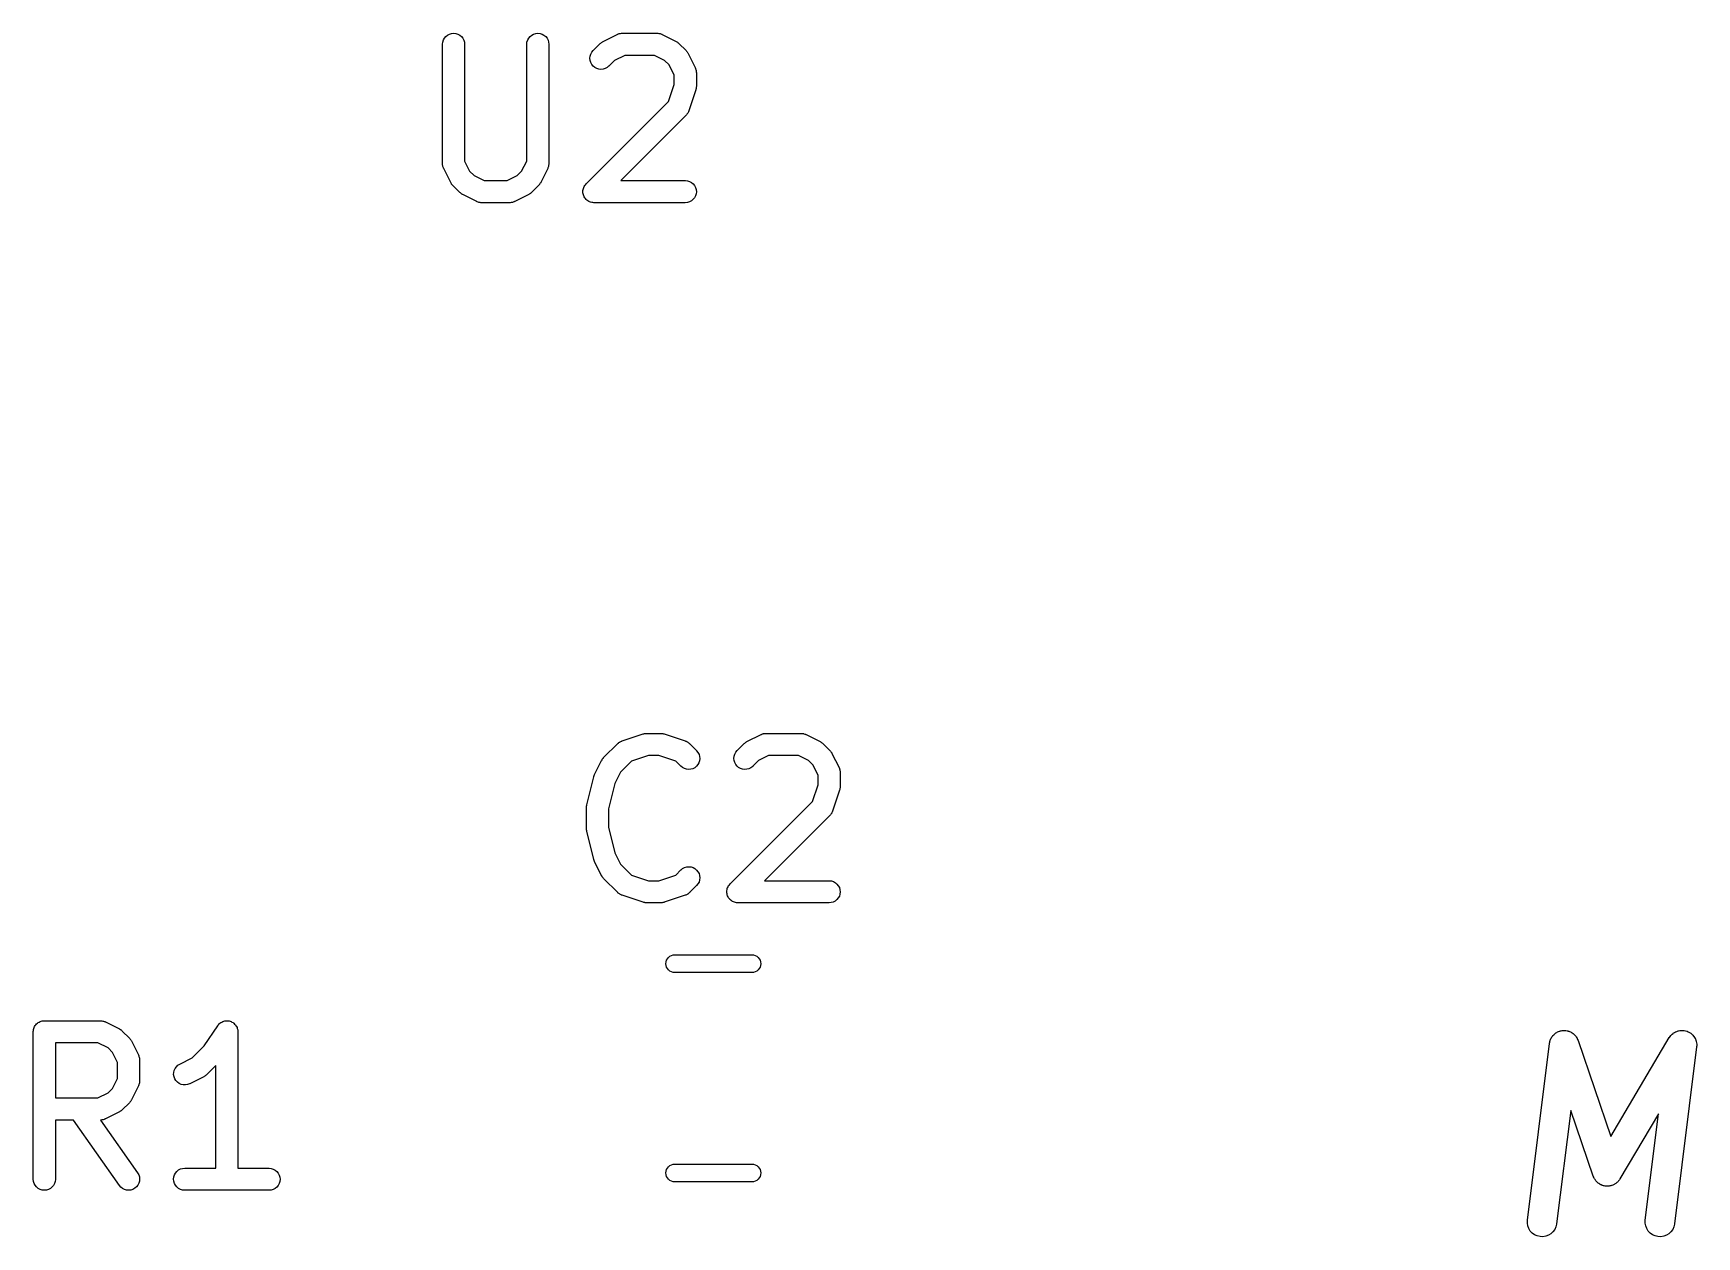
# Model space of a CAD drawing. Extents: x 156.4 to 200.3, y -120.7 to -71.6.
# Drawn here: x 178.19 to 189.47, y -89.84 to -81.68 of the extents above; entities that cross this region are included whole.
import ezdxf

# ---------------------------------------------------------------- set-up
doc = ezdxf.new("R2010")
doc.units = 0
doc.layers.add('BLACK', color=7, linetype='CONTINUOUS')

msp = doc.modelspace()

# ---------------------------------------------------------------- linework, layer by layer
at = {"layer": 'BLACK', "linetype": 'CONTINUOUS'}
for p, q in [((180.986, -81.6988), (180.997, -81.6896)), ((180.997, -81.6896), (181.01, -81.6828)), ((181.01, -81.6828), (181.024, -81.6787)), ((181.024, -81.6787), (181.039, -81.6774)), ((181.039, -81.6774), (181.053, -81.6789)), ((181.053, -81.6789), (181.067, -81.6832)), ((181.067, -81.6832), (181.08, -81.6902)), ((181.08, -81.6902), (181.091, -81.6995)), ((181.557, -81.6988), (181.568, -81.6896)), ((181.568, -81.6896), (181.581, -81.6828)), ((181.581, -81.6828), (181.595, -81.6787)), ((181.595, -81.6787), (181.61, -81.6774)), ((181.61, -81.6774), (181.625, -81.6789)), ((181.625, -81.6789), (181.639, -81.6832)), ((181.639, -81.6832), (181.651, -81.6902)), ((181.651, -81.6902), (181.663, -81.6995)), ((182.052, -81.7329), (182.147, -81.6853)), ((182.147, -81.6853), (182.148, -81.6848)), ((182.148, -81.6848), (182.15, -81.6841)), ((182.15, -81.6841), (182.152, -81.683)), ((182.152, -81.683), (182.157, -81.6816)), ((182.157, -81.6816), (182.162, -81.6798)), ((182.162, -81.6798), (182.164, -81.6794)), ((182.164, -81.6794), (182.166, -81.6788)), ((182.166, -81.6788), (182.171, -81.6783)), ((182.171, -81.6783), (182.177, -81.6775)), ((182.177, -81.6775), (182.179, -81.6776)), ((182.179, -81.6776), (182.181, -81.6774)), ((182.181, -81.6774), (182.419, -81.6774)), ((182.419, -81.6774), (182.42, -81.6774)), ((182.42, -81.6774), (182.422, -81.6776)), ((182.422, -81.6776), (182.424, -81.6776)), ((182.424, -81.6776), (182.43, -81.6784)), ((182.43, -81.6784), (182.435, -81.679)), ((182.435, -81.679), (182.437, -81.6797)), ((182.437, -81.6797), (182.439, -81.6801)), ((182.439, -81.6801), (182.444, -81.6819)), ((182.444, -81.6819), (182.449, -81.6834)), ((182.449, -81.6834), (182.451, -81.6845)), ((182.451, -81.6845), (182.453, -81.6853)), ((182.453, -81.6853), (182.548, -81.7329)), ((180.963, -81.7513), (180.965, -81.7368)), ((180.963, -81.7524), (180.963, -81.7513)), ((180.963, -82.5619), (180.963, -81.7524)), ((180.965, -81.7368), (180.969, -81.7228)), ((180.969, -81.7228), (180.976, -81.71)), ((180.976, -81.71), (180.986, -81.6988)), ((181.091, -81.6995), (181.101, -81.7109)), ((181.101, -81.7109), (181.107, -81.7238)), ((181.107, -81.7238), (181.112, -81.7378)), ((181.112, -81.7378), (181.113, -81.7524)), ((181.113, -81.7524), (181.113, -82.5442)), ((181.535, -81.7513), (181.536, -81.7368)), ((181.535, -81.7524), (181.535, -81.7513)), ((181.535, -82.5442), (181.535, -81.7524)), ((181.536, -81.7368), (181.541, -81.7228)), ((181.541, -81.7228), (181.548, -81.71)), ((181.548, -81.71), (181.557, -81.6988)), ((181.663, -81.6995), (181.672, -81.7109)), ((181.672, -81.7109), (181.679, -81.7238)), ((181.679, -81.7238), (181.683, -81.7378)), ((181.683, -81.7378), (181.685, -81.7524)), ((181.685, -81.7524), (181.685, -82.5619)), ((181.969, -81.8188), (181.976, -81.8059)), ((181.976, -81.8059), (181.985, -81.7946)), ((181.985, -81.7946), (182.033, -81.747)), ((182.033, -81.7462), (182.037, -81.7436)), ((182.033, -81.747), (182.033, -81.7462)), ((182.037, -81.7436), (182.04, -81.7407)), ((182.04, -81.7407), (182.042, -81.739)), ((182.042, -81.739), (182.045, -81.7371)), ((182.045, -81.7371), (182.049, -81.7352)), ((182.049, -81.7352), (182.052, -81.7329)), ((182.548, -81.7329), (182.549, -81.7334)), ((182.549, -81.7334), (182.552, -81.7357)), ((182.552, -81.7357), (182.556, -81.7377)), ((182.556, -81.7377), (182.558, -81.7397)), ((182.558, -81.7397), (182.561, -81.7414)), ((182.561, -81.7414), (182.564, -81.7443)), ((182.564, -81.7443), (182.567, -81.747)), ((182.567, -81.747), (182.615, -81.7946)), ((182.615, -81.7946), (182.616, -81.7953)), ((182.616, -81.7953), (182.618, -81.7986)), ((182.618, -81.7986), (182.621, -81.8017)), ((182.621, -81.8017), (182.623, -81.8043)), ((182.623, -81.8043), (182.625, -81.8068)), ((182.625, -81.8068), (182.627, -81.8105)), ((181.963, -81.8474), (181.965, -81.8328)), ((181.964, -81.8619), (181.963, -81.8474)), ((181.969, -81.876), (181.964, -81.8619)), ((181.965, -81.8328), (181.969, -81.8188)), ((181.975, -81.8889), (181.969, -81.876)), ((181.985, -81.9003), (181.975, -81.8889)), ((181.996, -81.9097), (181.985, -81.9003)), ((182.009, -81.9167), (181.996, -81.9097)), ((182.023, -81.921), (182.009, -81.9167)), ((182.037, -81.9226), (182.023, -81.921)), ((182.052, -81.9213), (182.037, -81.9226)), ((182.066, -81.9173), (182.052, -81.9213)), ((182.079, -81.9105), (182.066, -81.9173)), ((182.09, -81.9014), (182.079, -81.9105)), ((182.091, -81.9007), (182.09, -81.9014)), ((182.13, -81.8616), (182.091, -81.9007)), ((182.199, -81.8274), (182.13, -81.8616)), ((182.401, -81.8274), (182.199, -81.8274)), ((182.47, -81.8616), (182.401, -81.8274)), ((182.5, -81.892), (182.47, -81.8616)), ((182.535, -81.9606), (182.5, -81.892)), ((182.627, -81.8105), (182.629, -81.8141)), ((182.629, -81.8141), (182.677, -81.9093)), ((182.677, -81.9093), (182.677, -81.9103)), ((182.677, -81.9103), (182.678, -81.9123)), ((182.678, -81.9123), (182.679, -81.9143)), ((182.679, -81.9143), (182.68, -81.9192)), ((182.68, -81.9192), (182.682, -81.924)), ((182.496, -82.1404), (182.535, -82.0259)), ((182.535, -82.0259), (182.535, -81.9606)), ((182.682, -81.924), (182.682, -81.9262)), ((182.682, -81.9262), (182.683, -81.9283)), ((182.683, -81.9283), (182.684, -81.9334)), ((182.684, -81.9334), (182.684, -81.9385)), ((182.684, -81.9385), (182.684, -81.9407)), ((182.684, -81.9407), (182.685, -81.9429)), ((182.685, -81.9429), (182.685, -82.0381)), ((181.937, -82.6993), (182.496, -82.1404)), ((182.681, -82.0618), (182.633, -82.2047)), ((182.682, -82.0577), (182.681, -82.0618)), ((182.683, -82.0537), (182.682, -82.0577)), ((182.684, -82.0475), (182.683, -82.0506)), ((182.683, -82.0506), (182.683, -82.0537)), ((182.685, -82.0391), (182.684, -82.0433)), ((182.684, -82.0433), (182.684, -82.0475)), ((182.685, -82.0381), (182.685, -82.0391)), ((182.615, -82.234), (182.172, -82.6774)), ((182.616, -82.2323), (182.615, -82.234)), ((182.618, -82.2308), (182.616, -82.2323)), ((182.621, -82.2266), (182.618, -82.2308)), ((182.624, -82.2227), (182.621, -82.2266)), ((182.625, -82.2207), (182.624, -82.2227)), ((182.627, -82.2189), (182.625, -82.2207)), ((182.629, -82.2143), (182.627, -82.2189)), ((182.631, -82.2098), (182.629, -82.2143)), ((182.632, -82.2077), (182.631, -82.2098)), ((182.633, -82.2057), (182.632, -82.2077)), ((182.633, -82.2047), (182.633, -82.2057)), ((180.963, -82.5641), (180.963, -82.5619)), ((180.963, -82.5663), (180.963, -82.5641)), ((180.964, -82.5714), (180.963, -82.5663)), ((180.965, -82.5765), (180.964, -82.5714)), ((180.965, -82.5786), (180.965, -82.5765)), ((180.966, -82.5808), (180.965, -82.5786)), ((180.967, -82.5856), (180.966, -82.5808)), ((180.969, -82.5905), (180.967, -82.5856)), ((180.97, -82.5924), (180.969, -82.5905)), ((180.971, -82.5945), (180.97, -82.5924)), ((180.971, -82.5954), (180.971, -82.5945)), ((181.019, -82.6907), (180.971, -82.5954)), ((181.113, -82.5442), (181.147, -82.6127)), ((181.5, -82.6127), (181.535, -82.5442)), ((181.677, -82.5954), (181.629, -82.6907)), ((181.678, -82.5914), (181.677, -82.5934)), ((181.677, -82.5934), (181.677, -82.5954)), ((181.68, -82.5866), (181.678, -82.5914)), ((181.682, -82.5818), (181.68, -82.5866)), ((181.683, -82.5775), (181.682, -82.5796)), ((181.682, -82.5796), (181.682, -82.5818)), ((181.684, -82.5674), (181.683, -82.5724)), ((181.683, -82.5724), (181.683, -82.5775)), ((181.685, -82.563), (181.684, -82.5651)), ((181.684, -82.5651), (181.684, -82.5674)), ((181.685, -82.5619), (181.685, -82.563)), ((181.021, -82.6943), (181.019, -82.6907)), ((181.023, -82.698), (181.021, -82.6943)), ((181.025, -82.7004), (181.023, -82.698)), ((181.026, -82.7031), (181.025, -82.7004)), ((181.029, -82.7061), (181.026, -82.7031)), ((181.032, -82.7094), (181.029, -82.7061)), ((181.033, -82.7102), (181.032, -82.7094)), ((181.08, -82.7578), (181.033, -82.7102)), ((181.147, -82.6127), (181.178, -82.6431)), ((181.178, -82.6431), (181.246, -82.6774)), ((181.246, -82.6774), (181.401, -82.6774)), ((181.401, -82.6774), (181.47, -82.6431)), ((181.47, -82.6431), (181.5, -82.6127)), ((181.615, -82.7102), (181.567, -82.7578)), ((181.618, -82.7069), (181.615, -82.7102)), ((181.621, -82.7039), (181.618, -82.7069)), ((181.622, -82.7013), (181.621, -82.7039)), ((181.624, -82.6989), (181.622, -82.7013)), ((181.626, -82.6952), (181.624, -82.6989)), ((181.629, -82.6916), (181.626, -82.6952)), ((181.629, -82.6907), (181.629, -82.6916)), ((181.925, -82.717), (181.928, -82.7107)), ((181.928, -82.7104), (181.933, -82.7049)), ((181.928, -82.7106), (181.928, -82.7104)), ((181.928, -82.7107), (181.928, -82.7106)), ((181.933, -82.7049), (181.937, -82.6993)), ((182.172, -82.6774), (182.61, -82.6774)), ((182.61, -82.6774), (182.611, -82.6774)), ((182.611, -82.6774), (182.625, -82.679)), ((182.625, -82.679), (182.639, -82.6834)), ((182.639, -82.6834), (182.652, -82.6905)), ((182.652, -82.6905), (182.663, -82.6999)), ((182.663, -82.6999), (182.672, -82.7113)), ((182.672, -82.7113), (182.679, -82.7243)), ((181.084, -82.7605), (181.08, -82.7578)), ((181.087, -82.7634), (181.084, -82.7605)), ((181.089, -82.7651), (181.087, -82.7634)), ((181.092, -82.7671), (181.089, -82.7651)), ((181.095, -82.7691), (181.092, -82.7671)), ((181.099, -82.7714), (181.095, -82.7691)), ((181.1, -82.7718), (181.099, -82.7714)), ((181.195, -82.8195), (181.1, -82.7718)), ((181.197, -82.8203), (181.195, -82.8195)), ((181.199, -82.8213), (181.197, -82.8203)), ((181.204, -82.8229), (181.199, -82.8213)), ((181.209, -82.8247), (181.204, -82.8229)), ((181.443, -82.8232), (181.438, -82.825)), ((181.448, -82.8217), (181.443, -82.8232)), ((181.45, -82.8207), (181.448, -82.8217)), ((181.452, -82.8199), (181.45, -82.8207)), ((181.453, -82.8195), (181.452, -82.8199)), ((181.548, -82.7718), (181.453, -82.8195)), ((181.551, -82.7696), (181.548, -82.7718)), ((181.555, -82.7677), (181.551, -82.7696)), ((181.558, -82.7657), (181.555, -82.7677)), ((181.56, -82.7641), (181.558, -82.7657)), ((181.563, -82.7612), (181.56, -82.7641)), ((181.567, -82.7585), (181.563, -82.7612)), ((181.567, -82.7578), (181.567, -82.7585)), ((181.915, -82.7519), (181.916, -82.7448)), ((181.915, -82.752), (181.915, -82.7519)), ((181.915, -82.7521), (181.915, -82.752)), ((181.916, -82.7593), (181.915, -82.7521)), ((181.916, -82.7448), (181.917, -82.7376)), ((181.917, -82.7664), (181.916, -82.7593)), ((181.917, -82.7373), (181.919, -82.7304)), ((181.917, -82.7374), (181.917, -82.7373)), ((181.917, -82.7376), (181.917, -82.7374)), ((181.917, -82.7666), (181.917, -82.7664)), ((181.917, -82.7667), (181.917, -82.7666)), ((181.919, -82.7736), (181.917, -82.7667)), ((181.919, -82.7304), (181.921, -82.7236)), ((181.921, -82.7805), (181.919, -82.7736)), ((181.921, -82.7233), (181.925, -82.717)), ((181.921, -82.7234), (181.921, -82.7233)), ((181.921, -82.7236), (181.921, -82.7234)), ((181.921, -82.7806), (181.921, -82.7805)), ((181.921, -82.7807), (181.921, -82.7806)), ((181.924, -82.7873), (181.921, -82.7807)), ((181.928, -82.7934), (181.924, -82.7873)), ((181.928, -82.7935), (181.928, -82.7934)), ((181.928, -82.7937), (181.928, -82.7935)), ((181.932, -82.7993), (181.928, -82.7937)), ((181.937, -82.8049), (181.932, -82.7993)), ((181.937, -82.805), (181.937, -82.8049)), ((181.937, -82.8049), (181.937, -82.8049)), ((181.943, -82.8096), (181.937, -82.805)), ((181.948, -82.8143), (181.943, -82.8096)), ((181.948, -82.8144), (181.948, -82.8143)), ((181.948, -82.8143), (181.948, -82.8143)), ((181.955, -82.8179), (181.948, -82.8144)), ((181.961, -82.8213), (181.955, -82.8179)), ((181.961, -82.8214), (181.961, -82.8213)), ((181.968, -82.8236), (181.961, -82.8214)), ((181.961, -82.8214), (181.961, -82.8214)), ((181.975, -82.8257), (181.968, -82.8236)), ((182.638, -82.8217), (182.624, -82.826)), ((182.651, -82.8148), (182.638, -82.8217)), ((182.662, -82.8056), (182.651, -82.8148)), ((182.672, -82.7943), (182.662, -82.8056)), ((182.679, -82.7814), (182.672, -82.7943)), ((182.679, -82.7243), (182.683, -82.7383)), ((182.683, -82.7675), (182.679, -82.7814)), ((182.683, -82.7383), (182.685, -82.7529)), ((182.685, -82.7529), (182.683, -82.7675)), ((181.211, -82.8251), (181.209, -82.8247)), ((181.213, -82.8257), (181.211, -82.8251)), ((181.218, -82.8263), (181.213, -82.8257)), ((181.223, -82.8272), (181.218, -82.8263)), ((181.225, -82.8271), (181.223, -82.8272)), ((181.228, -82.8274), (181.225, -82.8271)), ((181.229, -82.8274), (181.228, -82.8274)), ((181.419, -82.8274), (181.229, -82.8274)), ((181.421, -82.8272), (181.419, -82.8274)), ((181.423, -82.8273), (181.421, -82.8272)), ((181.429, -82.8265), (181.423, -82.8273)), ((181.434, -82.826), (181.429, -82.8265)), ((181.436, -82.8253), (181.434, -82.826)), ((181.438, -82.825), (181.436, -82.8253)), ((181.975, -82.8258), (181.975, -82.8257)), ((181.982, -82.8266), (181.975, -82.8258)), ((181.975, -82.8258), (181.975, -82.8258)), ((181.989, -82.8274), (181.982, -82.8266)), ((181.99, -82.8274), (181.989, -82.8274)), ((182.61, -82.8274), (181.99, -82.8274)), ((181.99, -82.8274), (181.99, -82.8274)), ((181.99, -82.8274), (181.99, -82.8274)), ((181.99, -82.8274), (181.99, -82.8274)), ((182.624, -82.826), (182.61, -82.8274)), ((182.181, -86.4788), (182.324, -86.4312)), ((182.324, -86.4312), (182.325, -86.4309)), ((182.325, -86.4309), (182.329, -86.43)), ((182.329, -86.43), (182.333, -86.4288)), ((182.333, -86.4288), (182.336, -86.4285)), ((182.336, -86.4285), (182.339, -86.4279)), ((182.339, -86.4279), (182.343, -86.4278)), ((182.343, -86.4278), (182.348, -86.4274)), ((182.348, -86.4274), (182.443, -86.4274)), ((182.443, -86.4274), (182.444, -86.4274)), ((182.444, -86.4274), (182.448, -86.4279)), ((182.448, -86.4279), (182.452, -86.428)), ((182.452, -86.428), (182.455, -86.4287)), ((182.455, -86.4287), (182.458, -86.429)), ((182.458, -86.429), (182.462, -86.4303)), ((182.462, -86.4303), (182.467, -86.4312)), ((182.467, -86.4312), (182.609, -86.4788)), ((183.028, -86.4829), (183.124, -86.4353)), ((183.124, -86.4353), (183.125, -86.4348)), ((183.125, -86.4348), (183.127, -86.4341)), ((183.127, -86.4341), (183.129, -86.433)), ((183.129, -86.433), (183.133, -86.4316)), ((183.133, -86.4316), (183.138, -86.4298)), ((183.138, -86.4298), (183.14, -86.4294)), ((183.14, -86.4294), (183.143, -86.4288)), ((183.143, -86.4288), (183.148, -86.4283)), ((183.148, -86.4283), (183.153, -86.4275)), ((183.153, -86.4275), (183.155, -86.4276)), ((183.155, -86.4276), (183.157, -86.4274)), ((183.157, -86.4274), (183.395, -86.4274)), ((183.395, -86.4274), (183.396, -86.4274)), ((183.396, -86.4274), (183.398, -86.4276)), ((183.398, -86.4276), (183.401, -86.4276)), ((183.401, -86.4276), (183.406, -86.4284)), ((183.406, -86.4284), (183.411, -86.429)), ((183.411, -86.429), (183.413, -86.4297)), ((183.413, -86.4297), (183.415, -86.4301)), ((183.415, -86.4301), (183.42, -86.4319)), ((183.42, -86.4319), (183.425, -86.4334)), ((183.425, -86.4334), (183.427, -86.4345)), ((183.427, -86.4345), (183.429, -86.4353)), ((183.429, -86.4353), (183.524, -86.4829)), ((182.056, -86.5922), (182.152, -86.497)), ((182.152, -86.4962), (182.154, -86.4949)), ((182.152, -86.497), (182.152, -86.4962)), ((182.154, -86.4949), (182.156, -86.4933)), ((182.156, -86.4933), (182.16, -86.4903)), ((182.16, -86.4903), (182.164, -86.4871)), ((182.164, -86.4871), (182.166, -86.4861)), ((182.166, -86.4861), (182.168, -86.4848)), ((182.168, -86.4848), (182.172, -86.4827)), ((182.172, -86.4827), (182.177, -86.4804)), ((182.177, -86.4804), (182.179, -86.4797)), ((182.179, -86.4797), (182.181, -86.4788)), ((182.609, -86.4788), (182.61, -86.4792)), ((182.61, -86.4792), (182.612, -86.4801)), ((182.612, -86.4801), (182.615, -86.4808)), ((182.615, -86.4808), (182.619, -86.4832)), ((182.619, -86.4832), (182.624, -86.4853)), ((182.624, -86.4853), (182.625, -86.4866)), ((182.625, -86.4866), (182.627, -86.4877)), ((182.627, -86.4877), (182.631, -86.4909)), ((182.631, -86.4909), (182.636, -86.4939)), ((182.636, -86.4939), (182.637, -86.4956)), ((182.637, -86.4956), (182.639, -86.497)), ((182.639, -86.497), (182.686, -86.5446)), ((182.686, -86.5446), (182.687, -86.5453)), ((182.687, -86.5453), (182.696, -86.5568)), ((182.952, -86.5559), (182.961, -86.5446)), ((182.961, -86.5446), (183.009, -86.497)), ((183.009, -86.497), (183.01, -86.4962)), ((183.01, -86.4962), (183.013, -86.4936)), ((183.013, -86.4936), (183.016, -86.4907)), ((183.016, -86.4907), (183.019, -86.489)), ((183.019, -86.489), (183.021, -86.4871)), ((183.021, -86.4871), (183.025, -86.4852)), ((183.025, -86.4852), (183.028, -86.4829)), ((183.524, -86.4829), (183.525, -86.4834)), ((183.525, -86.4834), (183.528, -86.4857)), ((183.528, -86.4857), (183.532, -86.4877)), ((183.532, -86.4877), (183.535, -86.4897)), ((183.535, -86.4897), (183.537, -86.4914)), ((183.537, -86.4914), (183.54, -86.4943)), ((183.54, -86.4943), (183.544, -86.497)), ((183.544, -86.497), (183.591, -86.5446)), ((183.591, -86.5446), (183.592, -86.5453)), ((183.592, -86.5453), (183.594, -86.5486)), ((181.995, -86.7069), (182.042, -86.6117)), ((182.042, -86.6117), (182.043, -86.6108)), ((182.043, -86.6108), (182.045, -86.6072)), ((182.045, -86.6072), (182.047, -86.6035)), ((182.047, -86.6035), (182.049, -86.6011)), ((182.049, -86.6011), (182.051, -86.5985)), ((182.051, -86.5985), (182.054, -86.5955)), ((182.054, -86.5955), (182.056, -86.5922)), ((182.245, -86.6156), (182.171, -86.6897)), ((182.36, -86.5774), (182.245, -86.6156)), ((182.431, -86.5774), (182.36, -86.5774)), ((182.545, -86.6156), (182.431, -86.5774)), ((182.58, -86.6507), (182.545, -86.6156)), ((182.592, -86.6599), (182.58, -86.6507)), ((182.605, -86.6669), (182.592, -86.6599)), ((182.675, -86.6602), (182.662, -86.6671)), ((182.686, -86.651), (182.675, -86.6602)), ((182.695, -86.6398), (182.686, -86.651)), ((182.702, -86.6269), (182.695, -86.6398)), ((182.696, -86.5568), (182.703, -86.5698)), ((182.707, -86.613), (182.702, -86.6269)), ((182.703, -86.5698), (182.707, -86.5838)), ((182.707, -86.5838), (182.708, -86.5984)), ((182.708, -86.5984), (182.707, -86.613)), ((182.939, -86.5974), (182.941, -86.5828)), ((182.941, -86.6119), (182.939, -86.5974)), ((182.941, -86.5828), (182.945, -86.5688)), ((182.945, -86.626), (182.941, -86.6119)), ((182.945, -86.5688), (182.952, -86.5559)), ((182.952, -86.6389), (182.945, -86.626)), ((182.961, -86.6503), (182.952, -86.6389)), ((182.972, -86.6597), (182.961, -86.6503)), ((182.985, -86.6667), (182.972, -86.6597)), ((183.055, -86.6605), (183.042, -86.6673)), ((183.067, -86.6514), (183.055, -86.6605)), ((183.106, -86.6116), (183.067, -86.6507)), ((183.067, -86.6507), (183.067, -86.6514)), ((183.175, -86.5774), (183.106, -86.6116)), ((183.378, -86.5774), (183.175, -86.5774)), ((183.446, -86.6116), (183.378, -86.5774)), ((183.476, -86.642), (183.446, -86.6116)), ((183.511, -86.7106), (183.476, -86.642)), ((183.594, -86.5486), (183.597, -86.5517)), ((183.597, -86.5517), (183.599, -86.5543)), ((183.599, -86.5543), (183.601, -86.5568)), ((183.601, -86.5568), (183.603, -86.5605)), ((183.603, -86.5605), (183.605, -86.5641)), ((183.605, -86.5641), (183.653, -86.6593)), ((183.653, -86.6593), (183.653, -86.6603)), ((183.653, -86.6603), (183.654, -86.6623)), ((181.942, -86.9128), (181.989, -86.7223)), ((181.989, -86.7213), (181.99, -86.7209)), ((181.989, -86.7223), (181.989, -86.7213)), ((181.99, -86.7206), (181.992, -86.7141)), ((181.99, -86.7209), (181.99, -86.7206)), ((181.992, -86.7141), (181.995, -86.7076)), ((181.995, -86.7073), (181.995, -86.7069)), ((181.995, -86.7076), (181.995, -86.7073)), ((182.133, -86.7667), (182.089, -86.9402)), ((182.171, -86.6897), (182.133, -86.7667)), ((182.619, -86.6711), (182.605, -86.6669)), ((182.633, -86.6726), (182.619, -86.6711)), ((182.648, -86.6712), (182.633, -86.6726)), ((182.662, -86.6671), (182.648, -86.6712)), ((182.999, -86.671), (182.985, -86.6667)), ((183.013, -86.6726), (182.999, -86.671)), ((183.028, -86.6713), (183.013, -86.6726)), ((183.042, -86.6673), (183.028, -86.6713)), ((183.511, -86.7759), (183.511, -86.7106)), ((183.654, -86.6623), (183.655, -86.6643)), ((183.655, -86.6643), (183.657, -86.6692)), ((183.657, -86.6692), (183.658, -86.674)), ((183.658, -86.674), (183.659, -86.6762)), ((183.659, -86.6762), (183.659, -86.6783)), ((183.659, -86.6783), (183.66, -86.6834)), ((183.66, -86.6834), (183.661, -86.6885)), ((183.661, -86.6885), (183.66, -86.6907)), ((183.66, -86.6907), (183.661, -86.6929)), ((183.661, -86.6929), (183.661, -86.7881)), ((183.473, -86.8904), (183.511, -86.7759)), ((183.657, -86.8118), (183.609, -86.9547)), ((183.658, -86.8077), (183.657, -86.8118)), ((183.659, -86.8037), (183.658, -86.8077)), ((183.66, -86.7975), (183.659, -86.8006)), ((183.659, -86.8006), (183.659, -86.8037)), ((183.661, -86.7891), (183.66, -86.7933)), ((183.66, -86.7933), (183.66, -86.7975)), ((183.661, -86.7881), (183.661, -86.7891)), ((181.939, -86.9272), (181.94, -86.9213)), ((181.939, -86.9286), (181.939, -86.9272)), ((181.939, -86.9299), (181.939, -86.9286)), ((181.939, -86.931), (181.939, -86.9299)), ((181.939, -87.0738), (181.939, -86.931)), ((181.94, -86.9213), (181.941, -86.9154)), ((181.941, -86.9141), (181.942, -86.9128)), ((181.941, -86.9154), (181.941, -86.9141)), ((182.089, -86.9402), (182.089, -87.0646)), ((182.914, -87.4493), (183.473, -86.8904)), ((183.591, -86.984), (183.148, -87.4274)), ((183.593, -86.9823), (183.591, -86.984)), ((183.594, -86.9808), (183.593, -86.9823)), ((183.597, -86.9766), (183.594, -86.9808)), ((183.6, -86.9727), (183.597, -86.9766)), ((183.601, -86.9707), (183.6, -86.9727)), ((183.603, -86.9689), (183.601, -86.9707)), ((183.605, -86.9643), (183.603, -86.9689)), ((183.607, -86.9598), (183.605, -86.9643)), ((183.608, -86.9577), (183.607, -86.9598)), ((183.609, -86.9557), (183.608, -86.9577)), ((183.609, -86.9547), (183.609, -86.9557)), ((181.939, -87.0751), (181.939, -87.0738)), ((181.939, -87.0765), (181.939, -87.0751)), ((181.94, -87.0824), (181.939, -87.0765)), ((181.941, -87.0884), (181.94, -87.0824)), ((181.941, -87.0897), (181.941, -87.0884)), ((181.941, -87.091), (181.941, -87.0897)), ((181.942, -87.092), (181.941, -87.091)), ((181.989, -87.2825), (181.942, -87.092)), ((182.089, -87.0646), (182.133, -87.2381)), ((181.989, -87.2828), (181.989, -87.2825)), ((181.989, -87.2831), (181.989, -87.2828)), ((181.992, -87.2896), (181.989, -87.2831)), ((181.994, -87.2963), (181.992, -87.2896)), ((181.994, -87.2966), (181.994, -87.2963)), ((181.994, -87.2969), (181.994, -87.2966)), ((181.995, -87.2978), (181.994, -87.2969)), ((182.042, -87.3931), (181.995, -87.2978)), ((182.133, -87.2381), (182.171, -87.3151)), ((182.171, -87.3151), (182.245, -87.3892)), ((182.592, -87.3442), (182.605, -87.3375)), ((182.605, -87.3375), (182.62, -87.3334)), ((182.62, -87.3334), (182.634, -87.3321)), ((182.634, -87.3321), (182.649, -87.3337)), ((182.649, -87.3337), (182.663, -87.3381)), ((182.663, -87.3381), (182.675, -87.3451)), ((182.045, -87.3966), (182.042, -87.3931)), ((182.047, -87.4004), (182.045, -87.3966)), ((182.049, -87.4028), (182.047, -87.4004)), ((182.05, -87.4055), (182.049, -87.4028)), ((182.053, -87.4085), (182.05, -87.4055)), ((182.056, -87.4118), (182.053, -87.4085)), ((182.056, -87.4126), (182.056, -87.4118)), ((182.152, -87.5078), (182.056, -87.4126)), ((182.245, -87.3892), (182.36, -87.4274)), ((182.36, -87.4274), (182.431, -87.4274)), ((182.431, -87.4274), (182.545, -87.3892)), ((182.545, -87.3892), (182.58, -87.3541)), ((182.58, -87.3541), (182.581, -87.3534)), ((182.581, -87.3534), (182.592, -87.3442)), ((182.675, -87.3451), (182.687, -87.3545)), ((182.696, -87.4489), (182.686, -87.4602)), ((182.687, -87.3545), (182.696, -87.3659)), ((182.696, -87.3659), (182.703, -87.3788)), ((182.703, -87.436), (182.696, -87.4489)), ((182.703, -87.3788), (182.707, -87.3928)), ((182.707, -87.422), (182.703, -87.436)), ((182.707, -87.3928), (182.708, -87.4074)), ((182.708, -87.4074), (182.707, -87.422)), ((182.909, -87.4549), (182.914, -87.4493)), ((183.148, -87.4274), (183.586, -87.4274)), ((183.586, -87.4274), (183.587, -87.4274)), ((183.587, -87.4274), (183.601, -87.429)), ((183.601, -87.429), (183.615, -87.4334)), ((183.615, -87.4334), (183.628, -87.4405)), ((183.628, -87.4405), (183.639, -87.4499)), ((183.639, -87.4499), (183.648, -87.4613)), ((182.153, -87.5092), (182.152, -87.5078)), ((182.155, -87.5108), (182.153, -87.5092)), ((182.159, -87.5138), (182.155, -87.5108)), ((182.163, -87.5171), (182.159, -87.5138)), ((182.165, -87.5181), (182.163, -87.5171)), ((182.167, -87.5194), (182.165, -87.5181)), ((182.171, -87.5216), (182.167, -87.5194)), ((182.176, -87.524), (182.171, -87.5216)), ((182.178, -87.5246), (182.176, -87.524)), ((182.18, -87.5256), (182.178, -87.5246)), ((182.181, -87.5259), (182.18, -87.5256)), ((182.324, -87.5735), (182.181, -87.5259)), ((182.609, -87.5259), (182.467, -87.5735)), ((182.611, -87.525), (182.609, -87.5259)), ((182.614, -87.5244), (182.611, -87.525)), ((182.618, -87.522), (182.614, -87.5244)), ((182.623, -87.52), (182.618, -87.522)), ((182.625, -87.5187), (182.623, -87.52)), ((182.627, -87.5177), (182.625, -87.5187)), ((182.631, -87.5145), (182.627, -87.5177)), ((182.635, -87.5115), (182.631, -87.5145)), ((182.636, -87.5099), (182.635, -87.5115)), ((182.638, -87.5085), (182.636, -87.5099)), ((182.639, -87.5078), (182.638, -87.5085)), ((182.686, -87.4602), (182.639, -87.5078)), ((182.892, -87.4948), (182.893, -87.4876)), ((182.892, -87.5019), (182.892, -87.4948)), ((182.892, -87.502), (182.892, -87.5019)), ((182.892, -87.5021), (182.892, -87.502)), ((182.892, -87.5093), (182.892, -87.5021)), ((182.893, -87.5164), (182.892, -87.5093)), ((182.893, -87.4873), (182.895, -87.4804)), ((182.893, -87.4874), (182.893, -87.4873)), ((182.893, -87.4876), (182.893, -87.4874)), ((182.893, -87.5166), (182.893, -87.5164)), ((182.893, -87.5167), (182.893, -87.5166)), ((182.895, -87.5236), (182.893, -87.5167)), ((182.895, -87.4804), (182.897, -87.4736)), ((182.897, -87.5305), (182.895, -87.5236)), ((182.897, -87.4734), (182.898, -87.4733)), ((182.897, -87.4736), (182.897, -87.4734)), ((182.897, -87.5306), (182.897, -87.5305)), ((182.897, -87.5307), (182.897, -87.5306)), ((182.901, -87.5373), (182.897, -87.5307)), ((182.898, -87.4733), (182.901, -87.467)), ((182.901, -87.467), (182.904, -87.4607)), ((182.904, -87.5434), (182.901, -87.5373)), ((182.904, -87.4604), (182.909, -87.4549)), ((182.904, -87.4606), (182.904, -87.4604)), ((182.904, -87.4607), (182.904, -87.4606)), ((182.904, -87.5435), (182.904, -87.5434)), ((182.904, -87.5437), (182.904, -87.5435)), ((182.909, -87.5493), (182.904, -87.5437)), ((182.913, -87.5549), (182.909, -87.5493)), ((182.913, -87.555), (182.913, -87.5549)), ((182.913, -87.5549), (182.913, -87.5549)), ((182.919, -87.5596), (182.913, -87.555)), ((182.924, -87.5643), (182.919, -87.5596)), ((183.639, -87.5556), (183.627, -87.5648)), ((183.648, -87.5443), (183.639, -87.5556)), ((183.648, -87.4613), (183.655, -87.4743)), ((183.655, -87.5314), (183.648, -87.5443)), ((183.655, -87.4743), (183.659, -87.4883)), ((183.659, -87.5175), (183.655, -87.5314)), ((183.659, -87.4883), (183.661, -87.5029)), ((183.661, -87.5029), (183.659, -87.5175)), ((182.328, -87.5745), (182.324, -87.5735)), ((182.332, -87.5757), (182.328, -87.5745)), ((182.335, -87.5761), (182.332, -87.5757)), ((182.338, -87.5768), (182.335, -87.5761)), ((182.342, -87.5769), (182.338, -87.5768)), ((182.347, -87.5774), (182.342, -87.5769)), ((182.348, -87.5774), (182.347, -87.5774)), ((182.443, -87.5774), (182.348, -87.5774)), ((182.447, -87.577), (182.443, -87.5774)), ((182.451, -87.5769), (182.447, -87.577)), ((182.454, -87.5763), (182.451, -87.5769)), ((182.457, -87.576), (182.454, -87.5763)), ((182.461, -87.5747), (182.457, -87.576)), ((182.466, -87.5739), (182.461, -87.5747)), ((182.467, -87.5735), (182.466, -87.5739)), ((182.925, -87.5644), (182.924, -87.5643)), ((182.924, -87.5643), (182.924, -87.5643)), ((182.931, -87.5679), (182.925, -87.5644)), ((182.937, -87.5713), (182.931, -87.5679)), ((182.937, -87.5714), (182.937, -87.5713)), ((182.944, -87.5736), (182.937, -87.5714)), ((182.937, -87.5714), (182.937, -87.5714)), ((182.951, -87.5757), (182.944, -87.5736)), ((182.951, -87.5758), (182.951, -87.5757)), ((182.958, -87.5766), (182.951, -87.5758)), ((182.951, -87.5758), (182.951, -87.5758)), ((182.966, -87.5774), (182.958, -87.5766)), ((182.967, -87.5774), (182.966, -87.5774)), ((182.966, -87.5774), (182.966, -87.5774)), ((182.966, -87.5774), (182.966, -87.5774)), ((182.966, -87.5774), (182.966, -87.5774)), ((183.586, -87.5774), (182.967, -87.5774)), ((183.6, -87.576), (183.586, -87.5774)), ((183.614, -87.5717), (183.6, -87.576)), ((183.627, -87.5648), (183.614, -87.5717)), ((182.478, -87.99), (182.48, -87.9782)), ((182.48, -88.0018), (182.478, -87.99)), ((182.48, -87.9782), (182.483, -87.9669)), ((182.483, -88.0131), (182.48, -88.0018)), ((182.483, -87.9669), (182.489, -87.9565)), ((182.489, -88.0235), (182.483, -88.0131)), ((182.489, -87.9565), (182.496, -87.9474)), ((182.496, -87.9474), (182.505, -87.9399)), ((182.505, -87.9399), (182.516, -87.9343)), ((182.516, -87.9343), (182.527, -87.9309)), ((182.527, -87.9309), (182.536, -87.93)), ((182.536, -87.93), (183.064, -87.93)), ((183.064, -87.93), (183.073, -87.9309)), ((183.073, -87.9309), (183.084, -87.9343)), ((183.084, -87.9343), (183.095, -87.9399)), ((183.095, -87.9399), (183.104, -87.9474)), ((183.104, -87.9474), (183.111, -87.9565)), ((183.111, -87.9565), (183.117, -87.9669)), ((183.117, -88.0131), (183.111, -88.0235)), ((183.117, -87.9669), (183.12, -87.9782)), ((183.12, -88.0018), (183.117, -88.0131)), ((183.12, -87.9782), (183.122, -87.99)), ((183.122, -87.99), (183.12, -88.0018)), ((182.496, -88.0326), (182.489, -88.0235)), ((182.505, -88.0401), (182.496, -88.0326)), ((182.516, -88.0457), (182.505, -88.0401)), ((182.527, -88.0491), (182.516, -88.0457)), ((182.536, -88.05), (182.527, -88.0491)), ((183.064, -88.05), (182.536, -88.05)), ((183.073, -88.0491), (183.064, -88.05)), ((183.084, -88.0457), (183.073, -88.0491)), ((183.095, -88.0401), (183.084, -88.0457)), ((183.104, -88.0326), (183.095, -88.0401)), ((183.111, -88.0235), (183.104, -88.0326)), ((178.187, -88.4513), (178.188, -88.4443)), ((178.187, -88.4518), (178.187, -88.4513)), ((178.187, -88.4519), (178.187, -88.4518)), ((178.187, -88.4524), (178.187, -88.4519)), ((178.187, -88.4519), (178.187, -88.4519)), ((178.187, -89.4524), (178.187, -88.4524)), ((178.188, -88.4373), (178.189, -88.437)), ((178.188, -88.4443), (178.188, -88.4373)), ((178.189, -88.4368), (178.191, -88.4301)), ((178.189, -88.437), (178.189, -88.4368)), ((178.191, -88.4301), (178.193, -88.4233)), ((178.193, -88.4228), (178.196, -88.4166)), ((178.193, -88.4231), (178.193, -88.4228)), ((178.193, -88.4233), (178.193, -88.4231)), ((178.196, -88.4166), (178.2, -88.4104)), ((178.2, -88.41), (178.205, -88.4046)), ((178.2, -88.4102), (178.2, -88.41)), ((178.2, -88.4104), (178.2, -88.4102)), ((178.205, -88.4046), (178.209, -88.3992)), ((178.209, -88.3988), (178.215, -88.3944)), ((178.209, -88.399), (178.209, -88.3988)), ((178.209, -88.3992), (178.209, -88.399)), ((178.215, -88.3944), (178.22, -88.3899)), ((178.22, -88.3899), (178.221, -88.3898)), ((178.221, -88.3896), (178.227, -88.3864)), ((178.221, -88.3898), (178.221, -88.3896)), ((178.227, -88.3864), (178.233, -88.383)), ((178.233, -88.383), (178.234, -88.383)), ((178.234, -88.3828), (178.241, -88.3808)), ((178.234, -88.383), (178.234, -88.3828)), ((178.241, -88.3808), (178.247, -88.3788)), ((178.247, -88.3788), (178.248, -88.3788)), ((178.248, -88.3787), (178.255, -88.3781)), ((178.248, -88.3788), (178.248, -88.3787)), ((178.255, -88.3781), (178.262, -88.3774)), ((178.262, -88.3774), (178.643, -88.3774)), ((178.643, -88.3774), (178.644, -88.3774)), ((178.644, -88.3774), (178.646, -88.3776)), ((178.646, -88.3776), (178.648, -88.3776)), ((178.648, -88.3776), (178.653, -88.3784)), ((178.653, -88.3784), (178.658, -88.379)), ((178.658, -88.379), (178.661, -88.3797)), ((178.661, -88.3797), (178.663, -88.3801)), ((178.663, -88.3801), (178.668, -88.3819)), ((178.668, -88.3819), (178.672, -88.3834)), ((178.672, -88.3834), (178.674, -88.3845)), ((178.674, -88.3845), (178.676, -88.3853)), ((178.676, -88.3853), (178.772, -88.4329)), ((178.772, -88.4329), (178.773, -88.4334)), ((178.773, -88.4334), (178.776, -88.4357)), ((178.776, -88.4357), (178.78, -88.4377)), ((178.78, -88.4377), (178.782, -88.4397)), ((178.782, -88.4397), (178.785, -88.4414)), ((178.785, -88.4414), (178.788, -88.4443)), ((178.788, -88.4443), (178.791, -88.447)), ((178.791, -88.447), (178.839, -88.4946)), ((179.346, -88.5475), (179.438, -88.4108)), ((179.438, -88.4099), (179.443, -88.4045)), ((179.438, -88.41), (179.438, -88.4099)), ((179.438, -88.4108), (179.438, -88.41)), ((179.438, -88.41), (179.438, -88.41)), ((179.438, -88.41), (179.438, -88.41)), ((179.443, -88.4045), (179.448, -88.3988)), ((179.448, -88.3987), (179.453, -88.3942)), ((179.448, -88.3988), (179.448, -88.3987)), ((179.448, -88.3988), (179.448, -88.3988)), ((179.453, -88.3942), (179.459, -88.3896)), ((179.459, -88.3896), (179.466, -88.3861)), ((179.459, -88.3896), (179.459, -88.3896)), ((179.459, -88.3896), (179.459, -88.3896)), ((179.466, -88.3861), (179.472, -88.3828)), ((179.472, -88.3828), (179.479, -88.3808)), ((179.472, -88.3828), (179.472, -88.3828)), ((179.472, -88.3828), (179.472, -88.3828)), ((179.479, -88.3808), (179.486, -88.3787)), ((179.486, -88.3787), (179.493, -88.3781)), ((179.486, -88.3787), (179.486, -88.3787)), ((179.486, -88.3787), (179.486, -88.3787)), ((179.493, -88.3781), (179.501, -88.3774)), ((179.501, -88.3774), (179.501, -88.3774)), ((179.501, -88.3774), (179.508, -88.3781)), ((179.501, -88.3774), (179.501, -88.3774)), ((179.508, -88.3781), (179.515, -88.3789)), ((179.515, -88.3789), (179.515, -88.3789)), ((179.515, -88.3789), (179.515, -88.3789)), ((179.515, -88.3789), (179.522, -88.3811)), ((179.522, -88.3811), (179.529, -88.3832)), ((179.529, -88.3832), (179.529, -88.3833)), ((179.529, -88.3833), (179.529, -88.3833)), ((179.529, -88.3833), (179.535, -88.3866)), ((179.535, -88.3866), (179.542, -88.3902)), ((179.542, -88.3902), (179.542, -88.3902)), ((179.542, -88.3902), (179.542, -88.3903)), ((179.542, -88.3903), (179.547, -88.3946)), ((179.547, -88.3946), (179.553, -88.3995)), ((179.553, -88.3995), (179.553, -88.3996)), ((179.553, -88.3996), (179.553, -88.3996)), ((179.553, -88.3996), (179.558, -88.4052)), ((179.558, -88.4052), (179.562, -88.4109)), ((179.562, -88.4109), (179.562, -88.4109)), ((179.562, -88.4109), (179.563, -88.411)), ((179.563, -88.411), (179.566, -88.4174)), ((179.566, -88.4174), (179.569, -88.4238)), ((179.569, -88.4238), (179.569, -88.4239)), ((179.569, -88.4239), (179.569, -88.4239)), ((179.569, -88.4239), (179.571, -88.4306)), ((179.571, -88.4306), (179.574, -88.4378)), ((179.574, -88.4378), (179.574, -88.4379)), ((179.574, -88.4379), (179.574, -88.4379)), ((179.574, -88.4379), (179.574, -88.4452)), ((179.574, -88.4452), (179.575, -88.4524)), ((179.575, -88.4524), (179.575, -89.3774)), ((188.506, -88.4672), (188.508, -88.4654)), ((188.508, -88.4654), (188.511, -88.4633)), ((188.511, -88.4633), (188.516, -88.4598)), ((188.516, -88.4598), (188.522, -88.456)), ((188.522, -88.456), (188.525, -88.4547)), ((188.525, -88.4547), (188.527, -88.453)), ((188.527, -88.453), (188.534, -88.4507)), ((188.534, -88.4507), (188.54, -88.448)), ((188.54, -88.448), (188.543, -88.4473)), ((188.543, -88.4473), (188.546, -88.4462)), ((188.546, -88.4462), (188.552, -88.4451)), ((188.552, -88.4451), (188.559, -88.4437)), ((188.559, -88.4437), (188.562, -88.4436)), ((188.562, -88.4436), (188.565, -88.4431)), ((188.565, -88.4431), (188.571, -88.4433)), ((188.571, -88.4433), (188.578, -88.4431)), ((188.578, -88.4431), (188.581, -88.4436)), ((188.581, -88.4436), (188.584, -88.4437)), ((188.584, -88.4437), (188.591, -88.4452)), ((188.591, -88.4452), (188.597, -88.4463)), ((188.597, -88.4463), (188.6, -88.4474)), ((188.6, -88.4474), (188.603, -88.4481)), ((188.603, -88.4481), (188.609, -88.4509)), ((188.609, -88.4509), (188.616, -88.4532)), ((188.616, -88.4532), (188.618, -88.4549)), ((188.618, -88.4549), (188.621, -88.4562)), ((188.621, -88.4562), (188.627, -88.4601)), ((188.627, -88.4601), (188.632, -88.4636)), ((188.632, -88.4636), (188.634, -88.4657)), ((188.634, -88.4657), (188.637, -88.4675)), ((189.304, -88.4693), (189.311, -88.4633)), ((189.311, -88.4628), (189.312, -88.4621)), ((189.311, -88.4633), (189.311, -88.4628)), ((189.312, -88.4621), (189.32, -88.4577)), ((189.32, -88.4577), (189.327, -88.453)), ((189.327, -88.453), (189.328, -88.4527)), ((189.328, -88.4527), (189.329, -88.4522)), ((189.329, -88.4522), (189.337, -88.4493)), ((189.337, -88.4493), (189.346, -88.4462)), ((189.346, -88.4462), (189.347, -88.4461)), ((189.347, -88.4457), (189.356, -88.4445)), ((189.347, -88.4461), (189.347, -88.4457)), ((189.356, -88.4445), (189.365, -88.4431)), ((189.365, -88.4431), (189.366, -88.4431)), ((189.366, -88.4431), (189.367, -88.443)), ((189.367, -88.443), (189.375, -88.4434)), ((189.375, -88.4434), (189.384, -88.4437)), ((189.384, -88.4437), (189.385, -88.4439)), ((189.385, -88.4439), (189.386, -88.444)), ((189.386, -88.444), (189.395, -88.4461)), ((189.395, -88.4461), (189.403, -88.4481)), ((189.403, -88.4481), (189.404, -88.4485)), ((189.404, -88.4485), (189.405, -88.4488)), ((189.405, -88.4488), (189.413, -88.4526)), ((189.413, -88.4526), (189.421, -88.4562)), ((189.421, -88.4562), (189.422, -88.4567)), ((189.422, -88.4567), (189.423, -88.4571)), ((189.423, -88.4571), (189.43, -88.4624)), ((189.43, -88.4624), (189.437, -88.4675)), ((178.337, -88.5274), (178.337, -88.9012)), ((178.625, -88.5274), (178.337, -88.5274)), ((178.694, -88.5616), (178.625, -88.5274)), ((178.724, -88.592), (178.694, -88.5616)), ((178.839, -88.4946), (178.839, -88.4953)), ((178.839, -88.4953), (178.842, -88.4986)), ((178.842, -88.4986), (178.845, -88.5017)), ((178.845, -88.5017), (178.847, -88.5043)), ((178.847, -88.5043), (178.849, -88.5068)), ((178.849, -88.5068), (178.851, -88.5105)), ((178.851, -88.5105), (178.853, -88.5141)), ((178.853, -88.5141), (178.9, -88.6093)), ((179.265, -88.6288), (179.346, -88.5475)), ((188.322, -89.7305), (188.472, -88.5305)), ((188.472, -88.5291), (188.474, -88.5226)), ((188.472, -88.5305), (188.472, -88.5291)), ((188.474, -88.5226), (188.475, -88.5161)), ((188.475, -88.5161), (188.476, -88.5131)), ((188.476, -88.5131), (188.477, -88.5101)), ((188.477, -88.5101), (188.48, -88.5041)), ((188.48, -88.5041), (188.482, -88.4979)), ((188.482, -88.4979), (188.484, -88.4952)), ((188.484, -88.4952), (188.485, -88.4924)), ((188.485, -88.4924), (188.489, -88.487)), ((188.489, -88.487), (188.492, -88.4814)), ((188.492, -88.4814), (188.495, -88.4791)), ((188.495, -88.4791), (188.496, -88.4766)), ((188.496, -88.4766), (188.501, -88.472)), ((188.501, -88.472), (188.506, -88.4672)), ((188.637, -88.4675), (188.642, -88.4724)), ((188.642, -88.4724), (188.646, -88.4769)), ((188.646, -88.4769), (188.648, -88.4795)), ((188.648, -88.4795), (188.65, -88.4817)), ((188.65, -88.4817), (188.654, -88.4874)), ((188.654, -88.4874), (188.658, -88.4928)), ((188.658, -88.4928), (188.659, -88.4956)), ((188.659, -88.4956), (188.661, -88.4983)), ((188.661, -88.4983), (188.663, -88.5045)), ((188.663, -88.5045), (188.666, -88.5105)), ((188.666, -88.5105), (188.889, -89.1623)), ((188.889, -89.1623), (189.285, -88.4919)), ((189.285, -88.4919), (189.286, -88.4907)), ((189.286, -88.4907), (189.291, -88.4837)), ((189.291, -88.4837), (189.296, -88.4766)), ((189.296, -88.4766), (189.297, -88.4759)), ((189.297, -88.4759), (189.298, -88.4752)), ((189.298, -88.4752), (189.304, -88.4693)), ((189.47, -88.5553), (189.32, -89.7553)), ((189.437, -88.4675), (189.438, -88.4682)), ((189.438, -88.4682), (189.438, -88.4688)), ((189.438, -88.4688), (189.444, -88.4753)), ((189.444, -88.4753), (189.45, -88.4817)), ((189.45, -88.4817), (189.451, -88.4825)), ((189.451, -88.4825), (189.452, -88.4833)), ((189.452, -88.4833), (189.456, -88.4908)), ((189.456, -88.4908), (189.461, -88.4983)), ((189.461, -88.4983), (189.461, -88.4992)), ((189.461, -88.4992), (189.462, -88.5)), ((189.462, -88.5), (189.465, -88.5082)), ((189.465, -88.5082), (189.468, -88.5165)), ((189.468, -88.5165), (189.468, -88.5175)), ((189.468, -88.5175), (189.468, -88.5183)), ((189.468, -88.5183), (189.47, -88.527)), ((189.47, -88.527), (189.471, -88.5358)), ((189.471, -88.5464), (189.47, -88.5553)), ((189.471, -88.5358), (189.471, -88.5367)), ((189.471, -88.5367), (189.471, -88.5376)), ((189.471, -88.5376), (189.471, -88.5464)), ((178.758, -88.6606), (178.724, -88.592)), ((178.758, -88.768), (178.758, -88.6606)), ((178.9, -88.6093), (178.901, -88.6103)), ((178.901, -88.6103), (178.902, -88.6123)), ((178.902, -88.6123), (178.903, -88.6143)), ((178.903, -88.6143), (178.904, -88.6192)), ((178.904, -88.6192), (178.906, -88.624)), ((178.906, -88.624), (178.906, -88.6262)), ((178.906, -88.6262), (178.907, -88.6283)), ((178.907, -88.6283), (178.907, -88.6334)), ((178.907, -88.6334), (178.908, -88.6385)), ((178.908, -88.6385), (178.908, -88.6407)), ((178.908, -88.6407), (178.908, -88.6429)), ((178.908, -88.6429), (178.908, -88.7857)), ((179.149, -88.7008), (179.158, -88.6889)), ((179.158, -88.6889), (179.168, -88.6788)), ((179.168, -88.6788), (179.181, -88.671)), ((179.181, -88.671), (179.265, -88.6288)), ((179.425, -88.6811), (179.363, -88.7435)), ((179.425, -89.3774), (179.425, -88.6811)), ((178.724, -88.8365), (178.758, -88.768)), ((178.907, -88.8013), (178.906, -88.8034)), ((178.906, -88.8034), (178.906, -88.8056)), ((178.908, -88.7912), (178.907, -88.7962)), ((178.907, -88.7962), (178.907, -88.8013)), ((178.908, -88.7857), (178.908, -88.7868)), ((178.908, -88.7868), (178.908, -88.789)), ((178.908, -88.789), (178.908, -88.7912)), ((179.139, -88.743), (179.14, -88.7284)), ((179.142, -88.7575), (179.139, -88.743)), ((179.14, -88.7284), (179.143, -88.7141)), ((179.147, -88.7712), (179.142, -88.7575)), ((179.143, -88.7141), (179.149, -88.7008)), ((179.155, -88.7836), (179.147, -88.7712)), ((179.165, -88.7943), (179.155, -88.7836)), ((179.177, -88.8029), (179.165, -88.7943)), ((179.19, -88.809), (179.177, -88.8029)), ((179.343, -88.7576), (179.248, -88.8052)), ((179.347, -88.7553), (179.343, -88.7576)), ((179.35, -88.7534), (179.347, -88.7553)), ((179.353, -88.7514), (179.35, -88.7534)), ((179.355, -88.7498), (179.353, -88.7514)), ((179.359, -88.7469), (179.355, -88.7498)), ((179.362, -88.7442), (179.359, -88.7469)), ((179.363, -88.7435), (179.362, -88.7442)), ((178.337, -88.9012), (178.625, -88.9012)), ((178.625, -88.9012), (178.694, -88.8669)), ((178.694, -88.8669), (178.724, -88.8365)), ((178.852, -88.9154), (178.85, -88.919)), ((178.853, -88.9145), (178.852, -88.9154)), ((178.9, -88.8193), (178.853, -88.9145)), ((178.901, -88.8172), (178.9, -88.8193)), ((178.902, -88.8153), (178.901, -88.8172)), ((178.904, -88.8104), (178.902, -88.8153)), ((178.906, -88.8056), (178.904, -88.8104)), ((179.204, -88.8124), (179.19, -88.809)), ((179.219, -88.813), (179.204, -88.8124)), ((179.233, -88.8107), (179.219, -88.813)), ((179.247, -88.8056), (179.233, -88.8107)), ((179.248, -88.8052), (179.247, -88.8056)), ((178.772, -88.9957), (178.676, -89.0433)), ((178.775, -88.9934), (178.772, -88.9957)), ((178.779, -88.9915), (178.775, -88.9934)), ((178.781, -88.9895), (178.779, -88.9915)), ((178.784, -88.9879), (178.781, -88.9895)), ((178.787, -88.985), (178.784, -88.9879)), ((178.79, -88.9823), (178.787, -88.985)), ((178.791, -88.9816), (178.79, -88.9823)), ((178.839, -88.934), (178.791, -88.9816)), ((178.841, -88.9307), (178.839, -88.934)), ((178.844, -88.9277), (178.841, -88.9307)), ((178.846, -88.9251), (178.844, -88.9277)), ((178.848, -88.9227), (178.846, -88.9251)), ((178.85, -88.919), (178.848, -88.9227)), ((188.617, -88.9853), (188.52, -89.7553)), ((188.769, -89.4323), (188.617, -88.9853)), ((189.212, -89.0078), (188.95, -89.4509)), ((189.122, -89.7305), (189.212, -89.0078)), ((178.461, -89.0512), (178.337, -89.0512)), ((178.337, -89.0512), (178.337, -89.4524)), ((178.772, -89.4954), (178.461, -89.0512)), ((178.645, -89.051), (178.644, -89.0511)), ((178.644, -89.0511), (178.895, -89.4094)), ((178.647, -89.0511), (178.645, -89.051)), ((178.652, -89.0503), (178.647, -89.0511)), ((178.657, -89.0498), (178.652, -89.0503)), ((178.66, -89.0491), (178.657, -89.0498)), ((178.662, -89.0488), (178.66, -89.0491)), ((178.667, -89.047), (178.662, -89.0488)), ((178.671, -89.0455), (178.667, -89.047)), ((178.673, -89.0445), (178.671, -89.0455)), ((178.675, -89.0437), (178.673, -89.0445)), ((178.676, -89.0433), (178.675, -89.0437)), ((182.489, -89.3765), (182.496, -89.3674)), ((182.496, -89.3674), (182.505, -89.3599)), ((182.505, -89.3599), (182.516, -89.3543)), ((182.516, -89.3543), (182.527, -89.3509)), ((182.527, -89.3509), (182.536, -89.35)), ((182.536, -89.35), (183.064, -89.35)), ((183.064, -89.35), (183.073, -89.3509)), ((183.073, -89.3509), (183.084, -89.3543)), ((183.084, -89.3543), (183.095, -89.3599)), ((183.095, -89.3599), (183.104, -89.3674)), ((183.104, -89.3674), (183.111, -89.3765)), ((178.188, -89.4669), (178.187, -89.4524)), ((178.193, -89.481), (178.188, -89.4669)), ((178.199, -89.4939), (178.193, -89.481)), ((178.331, -89.4819), (178.324, -89.4948)), ((178.335, -89.468), (178.331, -89.4819)), ((178.337, -89.4534), (178.335, -89.468)), ((178.337, -89.4524), (178.337, -89.4534)), ((178.895, -89.4094), (178.895, -89.4102)), ((178.895, -89.4102), (178.902, -89.4231)), ((178.903, -89.4802), (178.896, -89.4932)), ((178.902, -89.4231), (178.907, -89.4371)), ((178.907, -89.4662), (178.903, -89.4802)), ((178.907, -89.4371), (178.908, -89.4516)), ((178.908, -89.4516), (178.907, -89.4662)), ((179.139, -89.4519), (179.141, -89.4373)), ((179.141, -89.4664), (179.139, -89.4519)), ((179.141, -89.4373), (179.145, -89.4233)), ((179.145, -89.4805), (179.141, -89.4664)), ((179.145, -89.4233), (179.152, -89.4104)), ((179.152, -89.4934), (179.145, -89.4805)), ((179.152, -89.4104), (179.161, -89.3992)), ((179.161, -89.3992), (179.173, -89.3899)), ((179.173, -89.3899), (179.186, -89.383)), ((179.186, -89.383), (179.2, -89.3788)), ((179.2, -89.3788), (179.214, -89.3774)), ((179.214, -89.3774), (179.425, -89.3774)), ((179.575, -89.3774), (179.786, -89.3774)), ((179.786, -89.3774), (179.787, -89.3774)), ((179.787, -89.3774), (179.801, -89.379)), ((179.801, -89.379), (179.815, -89.3834)), ((179.815, -89.3834), (179.828, -89.3905)), ((179.828, -89.3905), (179.839, -89.3999)), ((179.839, -89.3999), (179.848, -89.4113)), ((179.848, -89.4113), (179.855, -89.4243)), ((179.855, -89.4814), (179.848, -89.4943)), ((179.855, -89.4243), (179.859, -89.4383)), ((179.859, -89.4675), (179.855, -89.4814)), ((179.859, -89.4383), (179.861, -89.4529)), ((179.861, -89.4529), (179.859, -89.4675)), ((182.478, -89.41), (182.48, -89.3982)), ((182.48, -89.4218), (182.478, -89.41)), ((182.48, -89.3982), (182.483, -89.3869)), ((182.483, -89.4331), (182.48, -89.4218)), ((182.483, -89.3869), (182.489, -89.3765)), ((182.489, -89.4435), (182.483, -89.4331)), ((182.496, -89.4526), (182.489, -89.4435)), ((182.505, -89.4601), (182.496, -89.4526)), ((182.516, -89.4657), (182.505, -89.4601)), ((182.527, -89.4691), (182.516, -89.4657)), ((182.536, -89.47), (182.527, -89.4691)), ((183.064, -89.47), (182.536, -89.47)), ((183.073, -89.4691), (183.064, -89.47)), ((183.084, -89.4657), (183.073, -89.4691)), ((183.095, -89.4601), (183.084, -89.4657)), ((183.104, -89.4526), (183.095, -89.4601)), ((183.111, -89.4435), (183.104, -89.4526)), ((183.111, -89.3765), (183.117, -89.3869)), ((183.117, -89.4331), (183.111, -89.4435)), ((183.117, -89.3869), (183.12, -89.3982)), ((183.12, -89.4218), (183.117, -89.4331)), ((183.12, -89.3982), (183.122, -89.41)), ((183.122, -89.41), (183.12, -89.4218)), ((188.772, -89.4375), (188.769, -89.4323)), ((188.774, -89.4429), (188.772, -89.4375)), ((188.776, -89.4464), (188.774, -89.4429)), ((188.778, -89.4501), (188.776, -89.4464)), ((188.781, -89.4547), (188.778, -89.4501)), ((188.784, -89.4596), (188.781, -89.4547)), ((188.787, -89.4626), (188.784, -89.4596)), ((188.789, -89.466), (188.787, -89.4626)), ((188.793, -89.4698), (188.789, -89.466)), ((188.797, -89.4741), (188.793, -89.4698)), ((188.8, -89.4765), (188.797, -89.4741)), ((188.803, -89.4793), (188.8, -89.4765)), ((188.808, -89.4823), (188.803, -89.4793)), ((188.923, -89.4807), (188.918, -89.4836)), ((188.926, -89.478), (188.923, -89.4807)), ((188.93, -89.4756), (188.926, -89.478)), ((188.933, -89.4715), (188.93, -89.4756)), ((188.938, -89.4677), (188.933, -89.4715)), ((188.94, -89.4644), (188.938, -89.4677)), ((188.943, -89.4615), (188.94, -89.4644)), ((188.946, -89.4567), (188.943, -89.4615)), ((188.949, -89.4521), (188.946, -89.4567)), ((188.95, -89.4509), (188.949, -89.4521)), ((178.209, -89.5052), (178.199, -89.4939)), ((178.22, -89.5146), (178.209, -89.5052)), ((178.233, -89.5215), (178.22, -89.5146)), ((178.247, -89.5258), (178.233, -89.5215)), ((178.261, -89.5274), (178.247, -89.5258)), ((178.276, -89.5261), (178.261, -89.5274)), ((178.29, -89.5219), (178.276, -89.5261)), ((178.303, -89.5151), (178.29, -89.5219)), ((178.314, -89.506), (178.303, -89.5151)), ((178.324, -89.4948), (178.314, -89.506)), ((178.781, -89.5065), (178.772, -89.4954)), ((178.793, -89.5156), (178.781, -89.5065)), ((178.806, -89.5222), (178.793, -89.5156)), ((178.82, -89.5262), (178.806, -89.5222)), ((178.835, -89.5274), (178.82, -89.5262)), ((178.849, -89.5257), (178.835, -89.5274)), ((178.863, -89.5212), (178.849, -89.5257)), ((178.876, -89.5141), (178.863, -89.5212)), ((178.887, -89.5047), (178.876, -89.5141)), ((178.896, -89.4932), (178.887, -89.5047)), ((179.161, -89.5049), (179.152, -89.4934)), ((179.172, -89.5143), (179.161, -89.5049)), ((179.185, -89.5213), (179.172, -89.5143)), ((179.199, -89.5257), (179.185, -89.5213)), ((179.213, -89.5274), (179.199, -89.5257)), ((179.214, -89.5274), (179.213, -89.5274)), ((179.786, -89.5274), (179.214, -89.5274)), ((179.8, -89.526), (179.786, -89.5274)), ((179.814, -89.5217), (179.8, -89.526)), ((179.827, -89.5148), (179.814, -89.5217)), ((179.839, -89.5056), (179.827, -89.5148)), ((179.848, -89.4943), (179.839, -89.5056)), ((188.813, -89.4857), (188.808, -89.4823)), ((188.816, -89.4875), (188.813, -89.4857)), ((188.82, -89.4896), (188.816, -89.4875)), ((188.825, -89.4916), (188.82, -89.4896)), ((188.83, -89.4941), (188.825, -89.4916)), ((188.834, -89.4951), (188.83, -89.4941)), ((188.838, -89.4965), (188.834, -89.4951)), ((188.844, -89.4975), (188.838, -89.4965)), ((188.849, -89.4989), (188.844, -89.4975)), ((188.853, -89.4991), (188.849, -89.4989)), ((188.857, -89.4998), (188.853, -89.4991)), ((188.863, -89.4996), (188.857, -89.4998)), ((188.869, -89.4999), (188.863, -89.4996)), ((188.873, -89.4993), (188.869, -89.4999)), ((188.877, -89.4992), (188.873, -89.4993)), ((188.882, -89.4979), (188.877, -89.4992)), ((188.888, -89.4971), (188.882, -89.4979)), ((188.892, -89.4958), (188.888, -89.4971)), ((188.896, -89.4949), (188.892, -89.4958)), ((188.901, -89.4925), (188.896, -89.4949)), ((188.906, -89.4906), (188.901, -89.4925)), ((188.91, -89.4886), (188.906, -89.4906)), ((188.914, -89.4869), (188.91, -89.4886)), ((188.918, -89.4836), (188.914, -89.4869)), ((188.322, -89.75), (188.322, -89.7305)), ((188.325, -89.7692), (188.322, -89.75)), ((188.332, -89.7874), (188.325, -89.7692)), ((188.342, -89.804), (188.332, -89.7874)), ((188.355, -89.8182), (188.342, -89.804)), ((188.371, -89.8295), (188.355, -89.8182)), ((188.496, -89.8092), (188.482, -89.8224)), ((188.508, -89.7933), (188.496, -89.8092)), ((188.516, -89.7756), (188.508, -89.7933)), ((188.52, -89.7566), (188.516, -89.7756)), ((188.52, -89.7553), (188.52, -89.7566)), ((189.122, -89.75), (189.122, -89.7305)), ((189.125, -89.7692), (189.122, -89.75)), ((189.132, -89.7874), (189.125, -89.7692)), ((189.142, -89.804), (189.132, -89.7874)), ((189.155, -89.8182), (189.142, -89.804)), ((189.171, -89.8295), (189.155, -89.8182)), ((189.296, -89.8092), (189.282, -89.8224)), ((189.308, -89.7933), (189.296, -89.8092)), ((189.316, -89.7756), (189.308, -89.7933)), ((189.32, -89.7566), (189.316, -89.7756)), ((189.32, -89.7553), (189.32, -89.7566)), ((188.389, -89.8376), (188.371, -89.8295)), ((188.408, -89.842), (188.389, -89.8376)), ((188.428, -89.8427), (188.408, -89.842)), ((188.447, -89.8395), (188.428, -89.8427)), ((188.465, -89.8327), (188.447, -89.8395)), ((188.482, -89.8224), (188.465, -89.8327)), ((189.189, -89.8376), (189.171, -89.8295)), ((189.208, -89.842), (189.189, -89.8376)), ((189.228, -89.8427), (189.208, -89.842)), ((189.247, -89.8395), (189.228, -89.8427)), ((189.265, -89.8327), (189.247, -89.8395)), ((189.282, -89.8224), (189.265, -89.8327))]:
    msp.add_line(p, q, dxfattribs=at)

doc.saveas('drawing.dxf')
